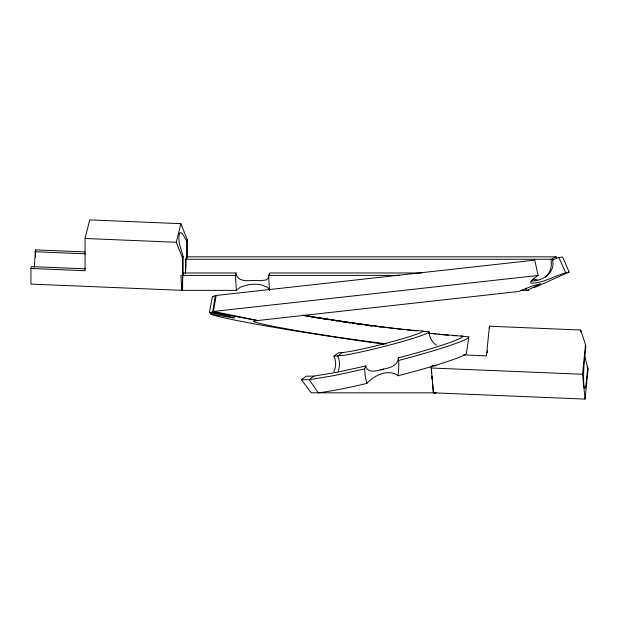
<?xml version="1.0" encoding="UTF-8"?>
<svg xmlns="http://www.w3.org/2000/svg" width="619" height="619" viewBox="0 0 619 619"><rect width="100%" height="100%" fill="white"/><g stroke="black" fill="none" stroke-linecap="round" stroke-linejoin="round"><path stroke-width="0.93" d="M235.468 275.393L236.319 290.357L181.762 290.357L180.91 275.393L235.468 275.393L235.916 272.964L182.582 272.964M584.653 355.685L588.05 369.473L585.063 399.1L433.416 392.817L431.072 366.077M587.795 366.99L586.263 382.248A18.531 1.71 -87.6 0 1 583.91 385.606A18.531 1.71 -87.6 0 1 584.228 362.386L585.767 347.127L585.512 344.644L580.622 330.012L489.428 326.236L486.449 355.863L463.662 354.919M487.277 352.621L487.47 350.718M585.063 399.1L582.533 374.271L585.512 344.644M428.758 333.107A125.046 4.96 8.5 0 0 447.405 334.902L462.788 336.179A80.841 5.292 -14.2 0 1 411.62 354.292L398.357 357.844C398.04 365.767 389.722 367.934 383.401 369.148C377.822 370.495 367.64 374.193 365.713 365.976L337.812 372.127L313.609 376.159L309.314 379.71L301.43 379.71L311.225 392.817L436.039 392.817L433.416 392.817L432.519 382.318M269.358 275.262L269.536 273.73M461.101 336.055L468.784 336.953L466.463 353.093A80.261 5.261 -14.2 0 1 415.666 371.083L398.164 375.772C388.662 368.367 373.876 375.439 366.819 383.447L359.144 385.227A80.261 5.261 -14.2 0 1 318.197 392.817L309.314 379.71L335.119 375.408L364.668 368.901L365.713 365.976M398.164 375.772L398.884 364.003L398.357 357.844M216.132 295.464L213.447 311.442L212.565 312.131L209.361 312.618L212.464 296.524L216.132 295.464L534.77 260.142L538.104 275.455L533.013 279.13L530.692 281.885L530.916 283.216C544.472 283.131 556.257 274.565 569.147 272.02L562.632 257.047L558.849 257.473L552.512 259.988C555.939 272.368 542.043 281.746 530.916 280.918M215.319 296.091L212.565 312.131L257.326 320.572L518.652 291.487L532.201 286.04L540.774 283.711L526.73 290.597L525.693 288.191M384.151 344.133A131.53 5.223 8.5 0 1 212.363 314.831L210.669 314.05L211.009 312.154M186.768 258.022L186.768 241.425L183.448 235.243L181.947 233.44L180.671 232.636L179.688 232.883C177.196 240.551 181.05 248.869 183.062 256.305L182.605 258.162L182.605 290.381L30.95 284.098L30.95 268.476L31.414 266.611L85.538 268.855M34.215 267.447A18.531 1.71 -87.6 0 0 35.121 251.74L35.585 249.883L84.958 251.925M30.95 268.476L85.074 270.712L85.074 238.493L89.701 219.9L180.895 223.676L187.232 239.568L187.232 257.574M182.605 258.162L176.26 242.269L180.895 223.676M186.768 241.425L187.232 239.568M183.085 273.49C182.443 279.123 182.311 284.81 181.762 290.35L182.605 290.342M185.298 273.621A17.409 2.275 -90 0 0 185.669 259.26L186.745 258.812L187.232 256.87L186.365 256.877M333.865 371.624C336.241 366.796 336.233 361.016 333.873 356.18L338.763 352.637L343.599 352.637M269.033 277.327L266.24 279.989L261.048 280.647A17.115 1.099 -0.5 0 0 248.033 280.647C242.841 281.041 236.396 279.084 235.916 272.964M236.319 290.357L240.35 287.177L248.033 284.786A15.808 6.345 -3.3 0 1 261.048 284.786L267.323 287.177L269.033 288.895L269.482 290.357L268.631 275.393L269.621 272.964L421.903 272.964M301.43 379.71L306.32 376.159L313.941 376.159M556.814 258.541L556.102 256.831L550.956 259.26L185.669 259.26M569.147 272.02L534.073 287.773M398.675 360.451L414.057 356.327A86.467 5.664 -14.2 0 0 468.784 336.953M380.778 369.806L383.401 369.148M257.326 320.572L253.527 321.145A85.298 3.389 8.5 0 0 299.047 331.01A85.298 3.389 8.5 0 0 386.689 343.878M552.512 259.988L553.262 259.91M538.104 275.455L213.447 311.442L257.496 320.441M526.73 290.597L528.874 290.357L520.486 290.357M186.381 256.831L556.102 256.831M268.631 275.393L399.65 275.393M333.873 356.18L344.458 355.236A49.18 3.219 -14.2 0 0 397.893 342.802A49.18 3.219 -14.2 0 0 429.013 331.784C429.261 337.154 432.031 342.214 436.434 345.309M432.248 365.744L436.039 365.744M85.074 238.493L176.26 242.269M35.121 251.74L85.445 253.821M430.878 367.988L582.533 374.271M422.738 331.18L429.013 331.784M452.613 335.606L456.389 335.808M537.501 280.005L534.893 279.154M212.464 296.524L212.913 296.602M209.361 312.618L212.913 313.199A17.703 0.774 10.4 0 1 229.471 316.433L233.912 317.586A16.883 0.596 10.4 0 1 232.195 317.74L210.669 314.05M535.752 280.477L533.052 279.463M558.849 257.473L565.542 272.414M585.195 345.626L585.767 347.127M587.129 366.727L588.05 369.473M366.819 383.447L365.179 375.919L364.668 368.901M580.622 330.012L580.815 331.923M489.428 326.236L489.629 328.147M431.505 370.402L431.737 373.195M431.977 375.988L432.217 378.782M185.793 258.827L185.862 262.324A18.531 2.422 -90 0 1 185.499 272.801M183.062 256.305L183.062 272.894A18.531 1.71 -87.6 0 0 183.108 274.681M35.585 249.883L35.585 257.233M448.566 335.266A131.104 5.207 8.5 0 1 438.237 334.268M436.178 334.051A131.104 5.207 8.5 0 1 428.58 333.223M371.903 325.989A131.104 5.207 8.5 0 1 370.077 325.733M367.322 325.346A131.104 5.207 8.5 0 1 365.473 325.083M362.688 324.689A131.104 5.207 8.5 0 1 360.815 324.418M358.943 324.147A131.104 5.207 8.5 0 1 356.126 323.745M354.238 323.474A131.104 5.207 8.5 0 1 352.358 323.195M350.47 322.917A131.104 5.207 8.5 0 1 347.638 322.507M345.758 322.228A131.104 5.207 8.5 0 1 342.941 321.81M337.332 320.967A131.104 5.207 8.5 0 1 335.459 320.688M333.579 320.402A131.104 5.207 8.5 0 1 331.699 320.116M328.867 319.683A131.104 5.207 8.5 0 1 326.987 319.389M325.099 319.102A131.104 5.207 8.5 0 1 323.219 318.808M321.338 318.522A131.104 5.207 8.5 0 1 314.816 317.493M312.966 317.207A131.104 5.207 8.5 0 1 311.133 316.913M309.307 316.618A131.104 5.207 8.5 0 1 307.496 316.332M380.824 327.157A125.046 4.96 8.5 0 1 378.905 326.894M372.143 325.965A125.046 4.96 8.5 0 1 370.317 325.71M367.554 325.323A125.046 4.96 8.5 0 1 364.761 324.929M362.889 324.666A125.046 4.96 8.5 0 1 361.009 324.395M359.113 324.124A125.046 4.96 8.5 0 1 356.273 323.722M354.37 323.443A125.046 4.96 8.5 0 1 352.466 323.164M350.563 322.886A125.046 4.96 8.5 0 1 347.708 322.468M345.804 322.19A125.046 4.96 8.5 0 1 340.125 321.346M337.293 320.921A125.046 4.96 8.5 0 1 335.397 320.634M333.502 320.34A125.046 4.96 8.5 0 1 331.598 320.054M329.695 319.76A125.046 4.96 8.5 0 1 323.041 318.739M321.145 318.437A125.046 4.96 8.5 0 1 319.257 318.143M317.377 317.849A125.046 4.96 8.5 0 1 315.504 317.555M313.647 317.261A125.046 4.96 8.5 0 1 311.798 316.967M309.957 316.673A125.046 4.96 8.5 0 1 308.13 316.379M306.204 316.069A125.046 4.96 8.5 0 1 304.277 315.76M417.283 330.871A90.923 3.606 8.5 0 1 412.935 330.492M411.024 330.306A90.923 3.606 8.5 0 1 406.962 329.896M403.727 329.548A90.923 3.606 8.5 0 1 304.254 315.411M302.49 315.048A84.873 3.366 8.5 0 0 412.865 330.237L423.017 331.01A43.554 2.855 -14.2 0 1 395.456 340.767A43.554 2.855 -14.2 0 1 348.126 351.778L342.052 352.637L337.765 356.18A17.1 15.243 85.4 0 1 337.974 371.624M550.964 259.26A17.239 14.508 -90 0 1 545.54 277.188M432.255 379.323A18.531 1.71 -87.6 0 1 432.054 376.53"/></g></svg>
